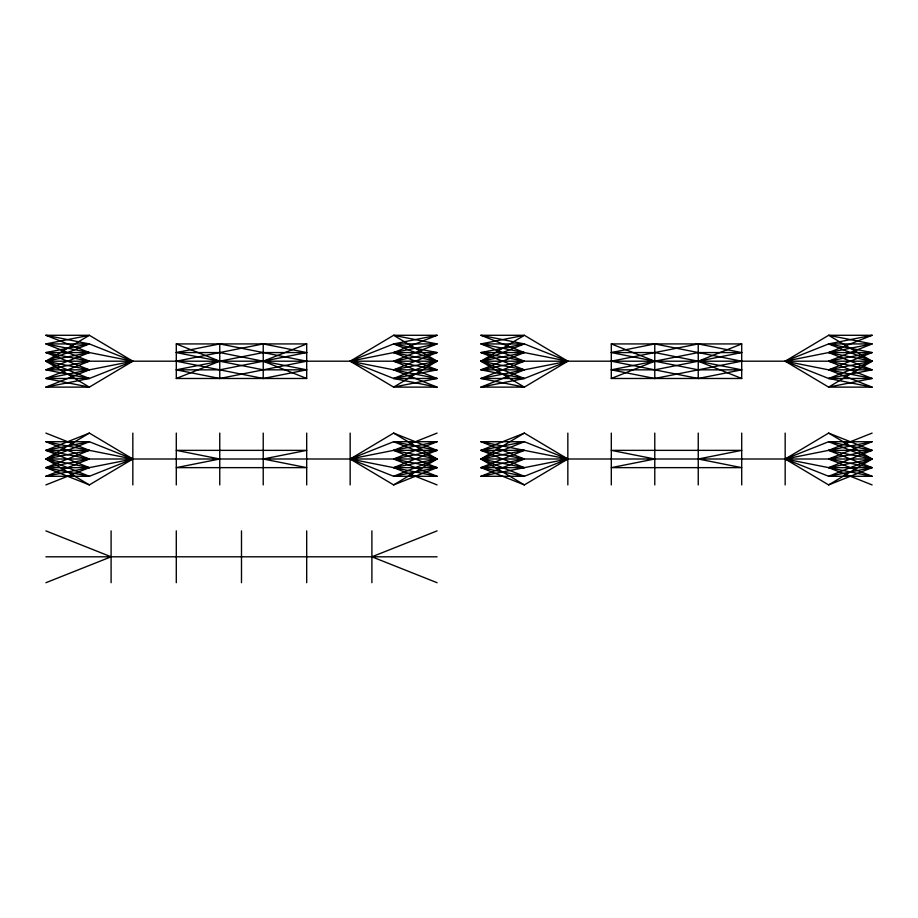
<?xml version="1.0" encoding="UTF-8"?>
<svg xmlns="http://www.w3.org/2000/svg" width="918" height="918" viewBox="0 0 918 918"><rect width="100%" height="100%" fill="white"/><g stroke="black" fill="none" stroke-linecap="round" stroke-linejoin="round"><path stroke-width="1.38" d="M89.367 378.48L45.9 361.199L89.367 343.929L45.9 343.929L132.835 361.199L45.9 378.48L89.367 378.48L45.9 369.839L89.367 352.569L45.9 335.288L89.367 335.288L45.9 343.929L89.367 361.199L45.9 378.48L89.367 387.121L45.9 361.199L89.367 335.288L132.835 361.199L89.367 387.121L45.9 387.121L89.367 369.839L45.9 352.569L89.367 343.929L132.835 361.199L89.367 378.48L45.9 387.121M89.367 484.911L45.9 459L89.367 433.089L132.835 459L89.367 484.911L45.9 467.641L89.367 450.359L45.9 433.089M393.627 343.929L437.083 361.199L393.627 378.48L437.083 378.48L350.16 361.199L437.083 343.929L393.627 343.929L437.083 352.569L393.627 369.839L437.083 387.121L393.627 387.121L437.083 378.48L393.627 361.199L437.083 343.929L393.627 335.288L437.083 361.199L393.627 387.121L350.16 361.199L393.627 335.288L437.083 335.288L393.627 352.569L437.083 369.839L393.627 378.48L350.16 361.199L393.627 343.929L437.083 335.288M524.373 378.48L480.917 361.199L524.373 343.929L480.917 343.929L567.84 361.199L480.917 378.48L524.373 378.48L480.917 369.839L524.373 352.569L480.917 335.288L524.373 335.288L480.917 343.929L524.373 361.199L480.917 378.48L524.373 387.121L480.917 361.199L524.373 335.288L567.84 361.199L524.373 387.121L480.917 387.121L524.373 369.839L480.917 352.569L524.373 343.929L567.84 361.199L524.373 378.48L480.917 387.121M437.083 484.911L393.627 467.641L437.083 450.359L393.627 433.089L350.16 459L393.627 484.911L437.083 467.641L393.627 450.359L437.083 433.089M393.627 484.911L437.083 459L393.627 433.089M524.373 484.911L480.917 459L524.373 433.089L567.84 459L524.373 484.911L480.917 467.641L524.373 450.359L480.917 450.359L524.373 433.089M828.633 343.929L872.1 361.199L828.633 378.48L872.1 378.48L785.165 361.199L872.1 343.929L828.633 343.929L872.1 352.569L828.633 369.839L872.1 387.121L828.633 387.121L872.1 378.48L828.633 361.199L872.1 343.929L828.633 335.288L872.1 361.199L828.633 387.121L785.165 361.199L828.633 335.288L872.1 335.288L828.633 352.569L872.1 369.839L828.633 378.48L785.165 361.199L828.633 343.929L872.1 335.288M872.1 484.911L828.633 467.641L872.1 450.359L828.633 433.089L785.165 459L828.633 484.911L872.1 467.641L828.633 450.359L872.1 433.089M828.633 484.911L872.1 459L828.633 433.089M176.29 378.48L219.758 361.199L176.29 343.929L176.29 378.48L306.692 378.48L306.692 343.929L176.29 343.929M306.692 343.929L263.225 361.199L306.692 378.48M45.9 484.911L89.367 467.641L45.9 450.359L89.367 433.089M45.9 467.641L89.367 467.641L45.9 459L89.367 441.719L132.835 459L89.367 476.281L45.9 476.281L89.367 459L45.9 441.719L89.367 441.719L45.9 450.359L89.367 459L45.9 467.641L89.367 476.281L45.9 459L89.367 450.359L45.9 450.359M45.9 582.712L111.101 556.801L45.9 530.879M437.083 441.719L393.627 459L437.083 476.281L393.627 476.281L350.16 459L393.627 441.719L437.083 441.719L350.16 459L437.083 476.281M611.308 378.48L654.775 361.199L611.308 343.929L611.308 378.48L741.71 378.48L741.71 343.929L611.308 343.929M437.083 450.359L393.627 450.359L437.083 459L393.627 476.281L437.083 467.641L393.627 459L437.083 450.359L393.627 441.719L437.083 459L393.627 467.641L437.083 467.641M741.71 343.929L698.242 361.199L741.71 378.48M480.917 467.641L524.373 476.281L480.917 459L524.373 441.719L567.84 459L524.373 476.281L480.917 476.281L524.373 459L480.917 441.719L524.373 441.719L480.917 450.359L524.373 467.641L480.917 467.641L524.373 459L480.917 450.359M437.083 530.879L371.893 556.801L437.083 582.712M872.1 441.719L828.633 459L872.1 476.281L828.633 476.281L785.165 459L828.633 441.719L872.1 441.719L785.165 459L872.1 476.281M872.1 450.359L828.633 450.359L872.1 459L828.633 476.281L872.1 467.641L828.633 459L872.1 450.359L828.633 441.719L872.1 459L828.633 467.641L872.1 467.641M45.9 361.199L89.367 352.569L45.9 352.569L89.367 361.199L45.9 369.839L89.367 369.839L45.9 361.199L437.083 361.199L393.627 369.839L437.083 369.839L393.627 361.199L437.083 352.569L393.627 352.569L437.083 361.199M176.29 352.569L219.758 343.929L306.692 361.199L219.758 378.48L176.29 369.839L263.225 352.569L306.692 352.569L263.225 343.929L176.29 361.199L263.225 378.48L306.692 369.839L219.758 352.569L176.29 352.569L263.225 369.839L306.692 369.839M306.692 352.569L219.758 369.839L176.29 369.839M480.917 361.199L524.373 352.569L480.917 352.569L524.373 361.199L480.917 369.839L524.373 369.839L480.917 361.199L872.1 361.199L828.633 352.569L872.1 352.569L828.633 361.199L872.1 369.839L828.633 369.839L872.1 361.199M611.308 352.569L654.775 343.929L741.71 361.199L654.775 378.48L611.308 369.839L698.242 352.569L741.71 352.569L698.242 343.929L611.308 361.199L698.242 378.48L741.71 369.839L654.775 352.569L611.308 352.569L698.242 369.839L741.71 369.839M45.9 476.281L132.835 459L45.9 441.719M741.71 352.569L654.775 369.839L611.308 369.839M524.373 467.641L480.917 459L524.373 450.359M480.917 476.281L567.84 459L480.917 441.719M45.9 459L437.083 459M480.917 459L872.1 459M45.9 556.801L437.083 556.801M828.633 378.48L872.1 387.121M480.917 335.288L524.373 343.929M393.627 378.48L437.083 387.121M45.9 335.288L89.367 343.929M785.165 433.089L785.165 484.911M741.71 433.089L741.71 484.911M698.242 343.929L698.242 378.48M698.242 433.089L698.242 484.911M654.775 343.929L654.775 378.48M654.775 433.089L654.775 484.911M611.308 433.089L611.308 484.911M567.84 433.089L567.84 484.911M371.893 530.879L371.893 582.712M350.16 433.089L350.16 484.911M306.692 433.089L306.692 484.911M306.692 530.879L306.692 582.712M263.225 343.929L263.225 378.48M263.225 433.089L263.225 484.911M241.491 530.879L241.491 582.712M219.758 343.929L219.758 378.48M219.758 433.089L219.758 484.911M176.29 433.089L176.29 484.911M176.29 530.879L176.29 582.712M132.835 433.089L132.835 484.911M111.101 530.879L111.101 582.712M219.758 459L176.29 467.641L306.692 467.641L263.225 459L306.692 450.359L176.29 450.359L219.758 459M654.775 459L611.308 467.641L741.71 467.641L698.242 459L741.71 450.359L611.308 450.359L654.775 459"/></g></svg>
